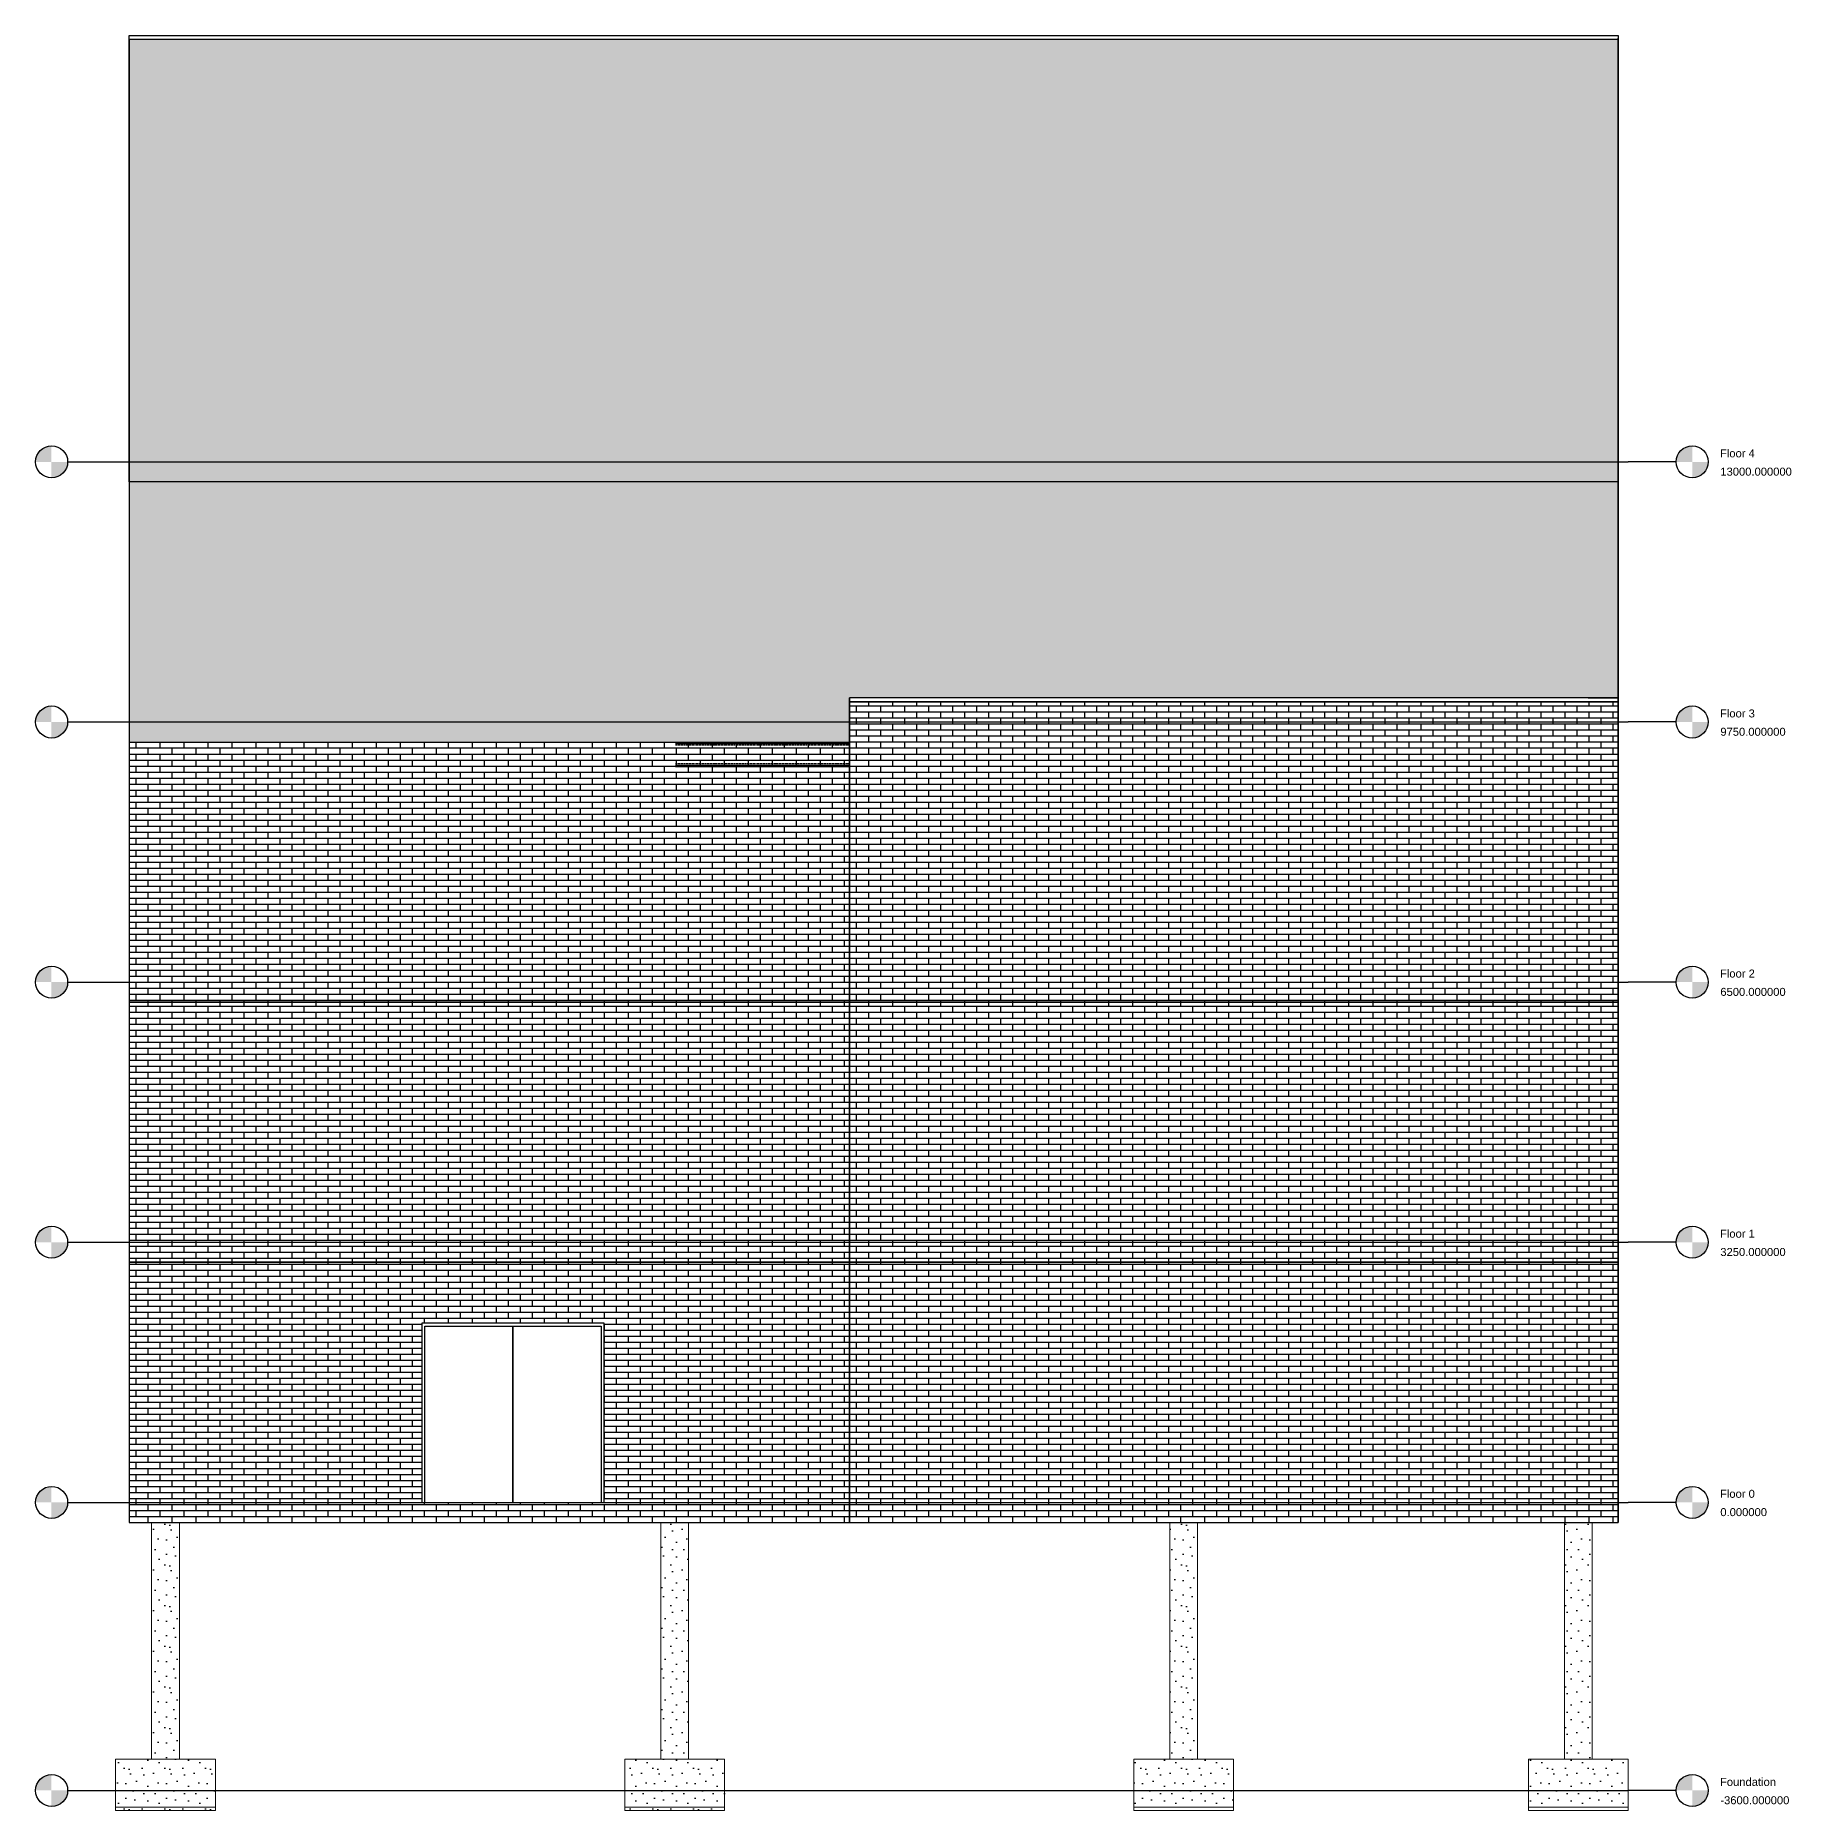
# Model space of a CAD drawing. Header units: millimetres. Extents: x -100 to 163028, y 0 to 22177.
# Drawn here: x 141092 to 163028, y 0 to 22177 of the extents above; entities that cross this region are included whole.
import ezdxf

# ---------------------------------------------------------------- set-up
doc = ezdxf.new("R2010")
doc.units = ezdxf.units.MM
doc.linetypes.add('DASHED', pattern=[19.05, 12.7, -6.35])
doc.layers.get('0').update_dxf_attribs({"true_color": 0xdfdfdf})
for name, color, linetype in [('Background_0', 7, 'Continuous'), ('Background_Back bricks', 7, 'Continuous'), ('Background_DOOR_FRAME', 253, 'Continuous'), ('Background_DOOR_PANEL', 255, 'Continuous'), ('Background_Front bricks', 7, 'Continuous'), ('Elevation_Front bricks', 7, 'Continuous'), ('Viewport border', 7, 'Continuous')]:
    doc.layers.add(name, color=color, linetype=linetype)
for name, color, linetype, lineweight in [('Background_Air', 7, 'Continuous', 9), ('Background_Concrete_ Reinforced', 7, 'Continuous', 9), ('Elevation_Concrete_ Reinforced', 252, 'Continuous', 25)]:
    doc.layers.add(name, color=color, linetype=linetype, lineweight=lineweight)
doc.layers.add('Background_DETAIL_OBJECTS', color=7, linetype='Continuous', true_color=0xdfdfdf)
doc.styles.get("Standard").update_dxf_attribs({"font": 'arial.ttf'})

# ---------------------------------------------------------------- blocks, each defined once
blk = doc.blocks.new('_StoryIndicator')
h = blk.add_hatch(color=256)
h.paths.add_polyline_path([(-199, 0), (1, 0), (1, 200, 0.414214)])
h.paths.add_polyline_path([(201, 0), (1, 0), (1, -200, 0.414214)])
blk.add_line((-200, 0), (-800, 0))
blk.add_circle((-1, 0), 200)
for tag, p in [('STORYNAME', (346, 57)), ('STORYELEVATION', (350, -172))]:
    blk.add_attdef(tag, p, '', height=100)
blk = doc.blocks.new('Main_Right__section__..%5CMainBuilding.dwg', base_point=(1621, -12889))
at = {"layer": 'Elevation_Concrete_ Reinforced'}
h = blk.add_hatch(dxfattribs=at)
h.set_pattern_fill('DOTS2', color=256, scale=20, style=0)
h.paths.add_polyline_path([(3420, -12249), (3420, -9289), (3072, -9289), (3072, -12249)])
h = blk.add_hatch(dxfattribs=at)
h.set_pattern_fill('DOTS2', color=256, scale=20, style=0)
h.paths.add_polyline_path([(9779, -12249), (9779, -9289), (9431, -9289), (9431, -12249)])
h = blk.add_hatch(dxfattribs=at)
h.set_pattern_fill('DOTS2', color=256, scale=20, style=0)
h.paths.add_polyline_path([(15790, -12249), (16138, -12249), (16138, -9289), (16138, -9289), (15790, -9289)])
h = blk.add_hatch(dxfattribs=at)
h.set_pattern_fill('DOTS2', color=256, scale=20, style=0)
h.paths.add_polyline_path([(21068, -12249), (21068, -9289), (21068, -9289), (20720, -9289), (20720, -12249)])
h = blk.add_hatch(dxfattribs=at)
h.set_pattern_fill('DOTS2', color=256, scale=20, style=0)
h.paths.add_polyline_path([(3420, -12249), (3072, -12249), (2622, -12249), (2622, -12849), (3870, -12849), (3870, -12289), (3870, -12249)])
h = blk.add_hatch(dxfattribs=at)
h.set_pattern_fill('DOTS2', color=256, scale=20, style=0)
h.paths.add_polyline_path([(9779, -12249), (9431, -12249), (8981, -12249), (8981, -12849), (10229, -12849), (10229, -12289), (10229, -12249)])
h = blk.add_hatch(dxfattribs=at)
h.set_pattern_fill('DOTS2', color=256, scale=20, style=0)
h.paths.add_polyline_path([(16138, -12249), (15790, -12249), (15340, -12249), (15340, -12849), (16588, -12849), (16588, -12289), (16588, -12249)])
h = blk.add_hatch(dxfattribs=at)
h.set_pattern_fill('DOTS2', color=256, scale=20, style=0)
h.paths.add_polyline_path([(21068, -12249), (20720, -12249), (20270, -12249), (20270, -12849), (21518, -12849), (21518, -12289), (21518, -12249)])
h = blk.add_hatch(dxfattribs=at)
h.set_pattern_fill('DOTS2', color=256, scale=20, style=0)
h.paths.add_polyline_path([(2622, -12849), (2622, -12889), (3870, -12889), (3870, -12849)])
h = blk.add_hatch(dxfattribs=at)
h.set_pattern_fill('DOTS2', color=256, scale=20, style=0)
h.paths.add_polyline_path([(8981, -12849), (8981, -12889), (10229, -12889), (10229, -12849)])
at = {"layer": 'Elevation_Front bricks'}
h = blk.add_hatch(dxfattribs=at)
h.set_pattern_fill('V_MASONRY300x75', color=256, scale=10, style=0)
h.paths.add_polyline_path([(21390, 7436), (21390, 9205), (21390, 9238), (2790, 9238), (2790, 3711), (21390, 3711)])
h = blk.add_hatch(dxfattribs=at)
h.set_pattern_fill('V_MASONRY300x75', color=256, scale=10, style=0)
h.paths.add_polyline_path([(11790, 1011), (12122, 1011), (21018, 1011), (21390, 1011), (21390, 3711), (2790, 3711), (2790, 461), (11790, 461), (11790, 961)])
h = blk.add_hatch(dxfattribs=at)
h.set_pattern_fill('V_MASONRY300x75', color=256, scale=10, style=0)
h.paths.add_polyline_path([(21390, 961), (11790, 961), (11790, 461), (11790, 456), (11790, 440), (11790, 420), (11790, 188), (11790, 168), (11790, 151), (11790, -2789), (21390, -2789), (21390, -2789), (21390, 461)])
h = blk.add_hatch(dxfattribs=at)
h.set_pattern_fill('V_MASONRY300x75', color=256, scale=10, style=0)
h.paths.add_polyline_path([(2790, -2789), (11790, -2789), (11790, 151), (11790, 168), (11790, 188), (11790, 420), (11790, 440), (11790, 456), (11790, 461), (2790, 461)])
h = blk.add_hatch(dxfattribs=at)
h.set_pattern_fill('V_MASONRY300x75', color=256, scale=10, style=0)
h.paths.add_polyline_path([(2790, -6039), (11790, -6039), (11790, -2789), (2790, -2789)])
h = blk.add_hatch(dxfattribs=at)
h.set_pattern_fill('V_MASONRY300x75', color=256, scale=10, style=0)
h.paths.add_polyline_path([(21390, -6039), (21390, -6039), (21390, -2789), (21390, -2789), (11790, -2789), (11790, -6039)])
h = blk.add_hatch(dxfattribs=at)
h.set_pattern_fill('V_MASONRY300x75', color=256, scale=10, style=0)
h.paths.add_polyline_path([(2790, -6039), (2790, -9289), (3072, -9289), (3420, -9289), (9431, -9289), (9779, -9289), (11790, -9289), (11790, -6039)])
h.paths.add_polyline_path([(6486, -9039), (6446, -9039), (6446, -6799), (8726, -6799), (8726, -9039), (8686, -9039), (7586, -9039)], flags=16)
h = blk.add_hatch(dxfattribs=at)
h.set_pattern_fill('V_MASONRY300x75', color=256, scale=10, style=0)
h.paths.add_polyline_path([(16138, -9289), (16138, -9289), (16138, -9289), (20720, -9289), (21068, -9289), (21390, -9289), (21390, -9289), (21390, -6039), (21390, -6039), (11790, -6039), (11790, -9289), (15790, -9289)])
for p, q in [((2622, 3961), (21518, 3961)), ((2622, 3961), (21518, 3961)), ((2622, 711), (21518, 711)), ((2622, 711), (21518, 711)), ((2622, -2539), (21518, -2539)), ((2622, -2539), (21518, -2539)), ((2622, -2539), (21518, -2539)), ((2622, -5789), (21518, -5789)), ((2622, -5789), (21518, -5789)), ((2622, -5789), (21518, -5789)), ((2622, -9039), (21518, -9039)), ((2622, -9039), (21518, -9039)), ((2622, -9039), (21518, -9039)), ((2622, -12639), (21518, -12639))]:
    blk.add_line(p, q)
at = {"linetype": 'DASHED', "extrusion": (0, 1, 0)}
for p, q in [((11790, 420), (9614, 420)), ((11790, 188), (9614, 188))]:
    blk.add_line(p, q, dxfattribs=at)
at = {"layer": 'Background_0', "extrusion": (0, 1, 0)}
for p, q in [((9614, 456), (11790, 456)), ((9614, 456), (11790, 456)), ((9674, 456), (11790, 456)), ((9674, 456), (11790, 456)), ((11790, 440), (9614, 440)), ((11790, 168), (9614, 168)), ((11790, 151), (9614, 151))]:
    blk.add_line(p, q, dxfattribs=at)
at = {"layer": 'Background_Air', "extrusion": (0, 1, 0)}
for p, q in [((6446, -9039), (6446, -6799)), ((8726, -9039), (6446, -9039))]:
    blk.add_line(p, q, dxfattribs=at)
at = {"layer": 'Background_Back bricks', "extrusion": (0, 1, 0)}
for p, q in [((21390, 9238), (21390, 3711)), ((21390, 3711), (21390, 461)), ((21390, 961), (21390, -2789)), ((21390, -2789), (21390, -6039)), ((21390, -6039), (21390, -9289))]:
    blk.add_line(p, q, dxfattribs=at)
at = {"layer": 'Background_Concrete_ Reinforced', "extrusion": (0, 1, 0)}
for p, q in [((3072, -9289), (3072, -12249)), ((3420, -9289), (3420, -12249)), ((3420, -9289), (3420, -12249)), ((3420, -9289), (3420, -12249)), ((3420, -9289), (3420, -12249)), ((9431, -9289), (9431, -12249)), ((9779, -9289), (9779, -12249)), ((9779, -9289), (9779, -12249)), ((9779, -9289), (9779, -12249)), ((9779, -9289), (9779, -12249)), ((15790, -9289), (15790, -12249)), ((16138, -9289), (16138, -12249)), ((16138, -9289), (16138, -12249)), ((16138, -9289), (16138, -12249)), ((16138, -9289), (16138, -12249)), ((16138, -9289), (16138, -12249)), ((16138, -9289), (16138, -12249)), ((20720, -9289), (20720, -12249)), ((21068, -9289), (21068, -12249)), ((21068, -9289), (21068, -12249)), ((21068, -9289), (21068, -12249)), ((21068, -9289), (21068, -12249)), ((21068, -9289), (21068, -12249)), ((21068, -9289), (21068, -12249)), ((2622, -12249), (3072, -12249)), ((2622, -12249), (3072, -12249)), ((2622, -12249), (3870, -12249)), ((2622, -12849), (2622, -12249)), ((2622, -12249), (2622, -12249)), ((2622, -12249), (2622, -12249)), ((3420, -12249), (3072, -12249)), ((3420, -12249), (3870, -12249)), ((3420, -12249), (3870, -12249)), ((3420, -12249), (3420, -12249)), ((3420, -12249), (3420, -12249)), ((3870, -12249), (3870, -12849)), ((3870, -12249), (3870, -12849)), ((3870, -12249), (3870, -12849)), ((3870, -12289), (3870, -12889)), ((3870, -12289), (3870, -12289)), ((8981, -12249), (9431, -12249)), ((8981, -12249), (9431, -12249)), ((8981, -12849), (8981, -12249)), ((8981, -12249), (8981, -12249)), ((8981, -12249), (8981, -12249)), ((8981, -12249), (10229, -12249)), ((9779, -12249), (9431, -12249)), ((9779, -12249), (10229, -12249)), ((9779, -12249), (10229, -12249)), ((9779, -12249), (9779, -12249)), ((9779, -12249), (9779, -12249)), ((10229, -12249), (10229, -12849)), ((10229, -12249), (10229, -12849)), ((10229, -12249), (10229, -12849)), ((10229, -12289), (10229, -12289)), ((10229, -12289), (10229, -12889)), ((15340, -12249), (15790, -12249)), ((15340, -12249), (15790, -12249)), ((15340, -12249), (15790, -12249)), ((15340, -12249), (15790, -12249)), ((15340, -12249), (15340, -12249)), ((15340, -12249), (16588, -12249)), ((15340, -12249), (15340, -12249)), ((15340, -12849), (15340, -12249)), ((15340, -12249), (15340, -12249)), ((15340, -12249), (15340, -12249)), ((16138, -12249), (15790, -12249)), ((16138, -12249), (16588, -12249)), ((16138, -12249), (16588, -12249)), ((16138, -12249), (16588, -12249)), ((16138, -12249), (16588, -12249)), ((16138, -12249), (16138, -12249)), ((16138, -12249), (16138, -12249)), ((16138, -12249), (16138, -12249)), ((16138, -12249), (16138, -12249)), ((16588, -12249), (16588, -12849)), ((16588, -12249), (16588, -12849)), ((16588, -12249), (16588, -12849)), ((16588, -12249), (16588, -12849)), ((16588, -12249), (16588, -12849)), ((16588, -12289), (16588, -12289)), ((16588, -12289), (16588, -12889)), ((20270, -12249), (20720, -12249)), ((20270, -12249), (20720, -12249)), ((20270, -12249), (20720, -12249)), ((20270, -12249), (20720, -12249)), ((20270, -12249), (20270, -12249)), ((20270, -12849), (20270, -12249)), ((20270, -12249), (20270, -12249)), ((20270, -12249), (21518, -12249)), ((20270, -12249), (20270, -12249)), ((20270, -12249), (20270, -12249)), ((21068, -12249), (20720, -12249)), ((21068, -12249), (21518, -12249)), ((21068, -12249), (21518, -12249)), ((21068, -12249), (21518, -12249)), ((21068, -12249), (21518, -12249)), ((21068, -12249), (21068, -12249)), ((21068, -12249), (21068, -12249)), ((21068, -12249), (21068, -12249)), ((21068, -12249), (21068, -12249)), ((21518, -12249), (21518, -12849)), ((21518, -12249), (21518, -12849)), ((21518, -12249), (21518, -12849)), ((21518, -12249), (21518, -12849)), ((21518, -12249), (21518, -12849)), ((21518, -12289), (21518, -12889)), ((21518, -12289), (21518, -12289)), ((2622, -12889), (2622, -12849)), ((3870, -12849), (2622, -12849)), ((3870, -12849), (3870, -12849)), ((3870, -12849), (3870, -12849)), ((10229, -12849), (8981, -12849)), ((8981, -12889), (8981, -12849)), ((10229, -12849), (10229, -12849)), ((10229, -12849), (10229, -12849)), ((16588, -12849), (15340, -12849)), ((15340, -12889), (15340, -12849)), ((16588, -12849), (16588, -12849)), ((16588, -12849), (16588, -12849)), ((16588, -12849), (16588, -12849)), ((16588, -12849), (16588, -12849)), ((20270, -12889), (20270, -12849)), ((21518, -12849), (20270, -12849)), ((21518, -12849), (21518, -12849)), ((21518, -12849), (21518, -12849)), ((21518, -12849), (21518, -12849)), ((21518, -12849), (21518, -12849)), ((3870, -12889), (2622, -12889)), ((10229, -12889), (8981, -12889)), ((16588, -12889), (15340, -12889)), ((21518, -12889), (20270, -12889))]:
    blk.add_line(p, q, dxfattribs=at)
at = {"layer": 'Background_DETAIL_OBJECTS', "extrusion": (0, 1, 0)}
for p, q in [((2790, 9238), (2790, 9289)), ((2790, 9289), (21390, 9289)), ((21390, 9238), (2790, 9238)), ((21390, 9289), (21390, 9238)), ((21390, 9205), (21390, 9255)), ((21390, 9238), (21390, 9205)), ((21390, 9205), (21390, 7436)), ((12122, 1011), (11790, 1011)), ((11790, 961), (11790, 1011)), ((11790, 1011), (11790, 961)), ((21390, 1011), (11790, 1011)), ((11790, 961), (21390, 961)), ((21018, 1011), (21390, 1011)), ((21390, 961), (21390, 1011)), ((21390, 961), (21390, 1011))]:
    blk.add_line(p, q, dxfattribs=at)
at = {"layer": 'Background_DOOR_FRAME', "extrusion": (0, 1, 0)}
for p, q in [((6486, -6839), (8686, -6839)), ((6486, -9039), (6486, -6839)), ((8686, -6839), (8686, -9039))]:
    blk.add_line(p, q, dxfattribs=at)
at = {"layer": 'Background_DOOR_PANEL', "extrusion": (0, 1, 0)}
for p, q in [((6486, -9039), (6486, -6839)), ((7586, -9039), (7586, -6839)), ((7586, -6839), (7586, -9039))]:
    blk.add_line(p, q, dxfattribs=at)
at = {"layer": 'Background_Front bricks', "extrusion": (0, 1, 0)}
for p, q in [((21390, 9238), (2790, 9238)), ((2790, 3711), (2790, 9238)), ((2790, 9238), (2790, 3711)), ((21390, 3711), (21390, 9238)), ((21390, 7436), (21390, 3711)), ((21390, 7436), (21390, 7436)), ((2790, 3711), (2790, 461)), ((21390, 3711), (2790, 3711)), ((21390, 3711), (2790, 3711)), ((2790, 3711), (2790, 461)), ((21390, 3711), (21390, 461)), ((21390, 3711), (21390, 3711)), ((21390, 3711), (21390, 3711)), ((21390, 461), (21390, 3711)), ((11790, -2789), (11790, 961)), ((21390, 961), (11790, 961)), ((11790, 961), (11790, -2789)), ((21390, -2789), (21390, 961)), ((2790, 461), (2790, -2789)), ((2790, 461), (2790, -2789)), ((2790, 461), (11790, 461)), ((2790, 461), (11790, 461)), ((21390, 461), (21390, 461)), ((21390, 461), (21390, -2789)), ((21390, 461), (21390, 461)), ((21390, 461), (21390, 461)), ((2790, -2789), (11790, -2789)), ((11790, -2789), (2790, -2789)), ((2790, -2789), (2790, -6039)), ((2790, -2789), (2790, -6039)), ((11790, -2789), (11790, -6039)), ((11790, -2789), (21390, -2789)), ((11790, -6039), (11790, -2789)), ((21390, -2789), (11790, -2789)), ((21390, -2789), (21390, -6039)), ((21390, -2789), (21390, -2789)), ((21390, -6039), (21390, -2789)), ((21390, -2789), (21390, -2789)), ((11790, -6039), (2790, -6039)), ((2790, -6039), (11790, -6039)), ((2790, -6039), (2790, -9289)), ((2790, -6039), (2790, -9289)), ((11790, -9289), (11790, -6039)), ((21390, -6039), (11790, -6039)), ((11790, -6039), (21390, -6039)), ((11790, -6039), (11790, -9289)), ((21390, -6039), (21390, -6039)), ((21390, -6039), (21390, -9289)), ((21390, -6039), (21390, -6039)), ((21390, -9289), (21390, -6039)), ((8726, -6799), (6446, -6799)), ((6446, -6799), (6446, -9039)), ((8726, -9039), (8726, -6799)), ((6446, -9039), (8726, -9039)), ((2790, -9289), (11790, -9289)), ((11790, -9289), (21390, -9289)), ((21390, -9289), (21390, -9289))]:
    blk.add_line(p, q, dxfattribs=at)
at = {"rotation": 180}
for p in [(1822, 3961), (1822, 3961), (1822, 711), (1822, 711), (1822, -2539), (1822, -2539), (1822, -2539), (1822, -5789), (1822, -5789), (1822, -5789), (1822, -9039), (1822, -9039), (1822, -9039), (1822, -12639)]:
    blk.add_blockref('_StoryIndicator', p, dxfattribs=at)
for p, values in [((22318, 3961), {'STORYNAME': 'Floor 4', 'STORYELEVATION': '13000.000000'}), ((22318, 3961), {'STORYNAME': 'Floor 4', 'STORYELEVATION': '13000.000000'}), ((22318, 711), {'STORYNAME': 'Floor 3', 'STORYELEVATION': '9750.000000'}), ((22318, 711), {'STORYNAME': 'Floor 3', 'STORYELEVATION': '9750.000000'}), ((22318, -2539), {'STORYNAME': 'Floor 2', 'STORYELEVATION': '6500.000000'}), ((22318, -2539), {'STORYNAME': 'Floor 2', 'STORYELEVATION': '6500.000000'}), ((22318, -2539), {'STORYNAME': 'Floor 2', 'STORYELEVATION': '6500.000000'}), ((22318, -5789), {'STORYNAME': 'Floor 1', 'STORYELEVATION': '3250.000000'}), ((22318, -5789), {'STORYNAME': 'Floor 1', 'STORYELEVATION': '3250.000000'}), ((22318, -5789), {'STORYNAME': 'Floor 1', 'STORYELEVATION': '3250.000000'}), ((22318, -9039), {'STORYNAME': 'Floor 0', 'STORYELEVATION': '0.000000'}), ((22318, -9039), {'STORYNAME': 'Floor 0', 'STORYELEVATION': '0.000000'}), ((22318, -9039), {'STORYNAME': 'Floor 0', 'STORYELEVATION': '0.000000'}), ((22318, -12639), {'STORYNAME': 'Foundation', 'STORYELEVATION': '-3600.000000'})]:
    blk.add_blockref('_StoryIndicator', p).add_auto_attribs(values)

msp = doc.modelspace()

# ---------------------------------------------------------------- block references
at = {"layer": 'Viewport border'}
msp.add_blockref('Main_Right__section__..%5CMainBuilding.dwg', (141092, 0), dxfattribs=at)

doc.saveas('drawing.dxf')
